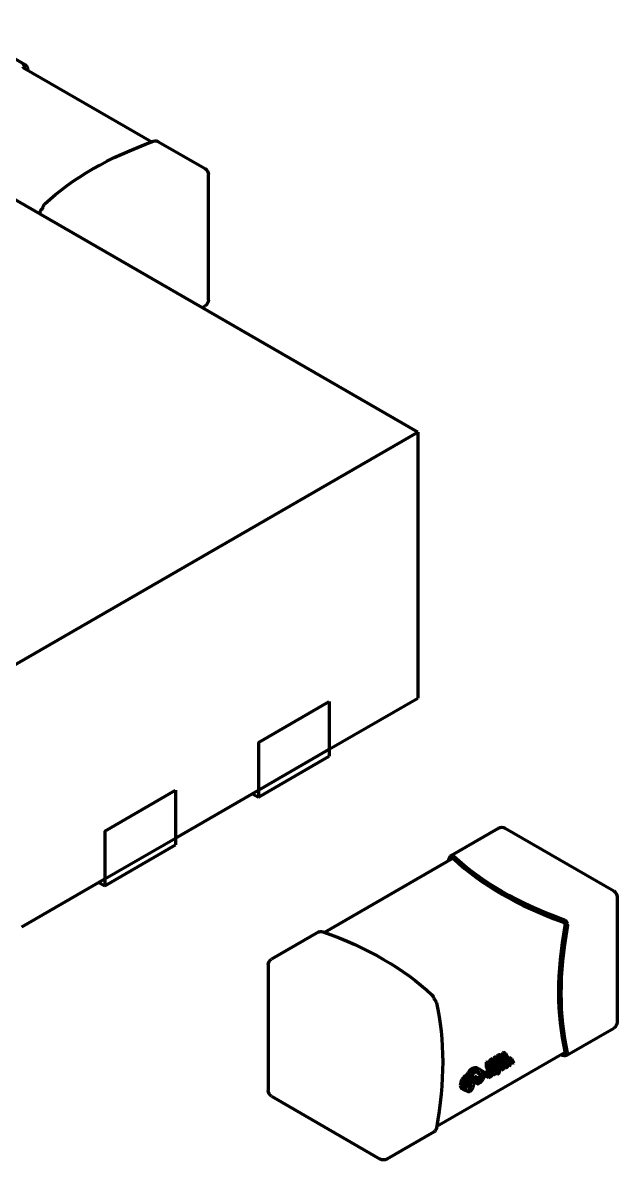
# Model space of a CAD drawing. Header units: millimetres. Extents: x 0 to 1189, y 0 to 841.
# Drawn here: x 662.431 to 664.209, y 243.049 to 246.452 of the extents above; entities that cross this region are included whole.
import ezdxf

# ---------------------------------------------------------------- set-up
doc = ezdxf.new("R2010")
doc.units = ezdxf.units.MM
doc.header["$LTSCALE"] = 0.75
doc.layers.add('Visible', color=7, linetype='Continuous', lineweight=70)

msp = doc.modelspace()

# ---------------------------------------------------------------- linework, layer by layer
at = {"layer": 'Visible', "extrusion": (0, 0.816497, 0.57735)}
for p, q in [((663.6129, 245.2272), (661.4916, 246.452)), ((662.4385, 246.3259), (662.2972, 246.4074)), ((662.4363, 246.3204), (662.4347, 246.3165)), ((662.4347, 246.3165), (662.8173, 246.0956)), ((662.4363, 246.3264), (662.435, 246.3271)), ((662.4363, 246.3204), (662.4363, 246.3264)), ((662.4385, 246.3259), (662.4363, 246.3204)), ((662.4363, 246.3204), (662.4415, 246.3234)), ((662.4402, 246.3241), (662.4415, 246.3234)), ((662.8325, 246.0976), (662.8312, 246.0984)), ((662.8348, 246.097), (662.9761, 246.0155)), ((662.9861, 245.6226), (662.9861, 245.9982)), ((662.4884, 245.8945), (662.4866, 245.8935)), ((662.4879, 245.8927), (662.4866, 245.8935)), ((662.4918, 245.9024), (662.4931, 245.9017)), ((662.4918, 245.9003), (662.4918, 245.9024)), ((662.9671, 245.6001), (662.9761, 245.6053)), ((661.4916, 244.0025), (663.6129, 245.2272)), ((663.6129, 245.2272), (663.6129, 244.4312)), ((663.3478, 244.2781), (663.6129, 244.4312)), ((663.1356, 244.2985), (663.3478, 244.421)), ((663.1356, 244.2985), (663.3478, 244.421)), ((663.3478, 244.421), (663.3478, 244.2781)), ((663.3478, 244.421), (663.3478, 244.2781)), ((663.1356, 244.2985), (663.1356, 244.1556)), ((663.1356, 244.2985), (663.1356, 244.1556)), ((663.1356, 244.1556), (663.3478, 244.2781)), ((663.1356, 244.1556), (663.3478, 244.2781)), ((663.3478, 244.2781), (663.3478, 244.2577)), ((663.1356, 244.1352), (663.3478, 244.2577)), ((662.676, 244.0331), (662.8881, 244.1556)), ((662.676, 244.0331), (662.8881, 244.1556)), ((662.8881, 244.1556), (662.8881, 244.0127)), ((662.8881, 244.0127), (663.1356, 244.1556)), ((662.8881, 244.1556), (662.8881, 244.0127)), ((663.1179, 244.1454), (663.1356, 244.1352)), ((663.1356, 244.1556), (663.1356, 244.1352)), ((662.676, 244.0331), (662.676, 243.8902)), ((662.676, 244.0331), (662.676, 243.8902)), ((663.7126, 243.9606), (663.8539, 244.0422)), ((663.8739, 244.0422), (664.1991, 243.8544)), ((662.676, 243.8902), (662.8881, 244.0127)), ((662.676, 243.8902), (662.8881, 244.0127)), ((662.676, 243.8698), (662.8881, 243.9923)), ((662.8881, 244.0127), (662.8881, 243.9923)), ((663.7097, 243.9581), (663.711, 243.9589)), ((663.7148, 243.9551), (663.7097, 243.9581)), ((663.7126, 243.9606), (663.7148, 243.9551)), ((663.7161, 243.9618), (663.7148, 243.9611)), ((663.7148, 243.9551), (663.7148, 243.9611)), ((663.7148, 243.9551), (663.7164, 243.9512)), ((663.7164, 243.9512), (663.3338, 243.7304)), ((662.4285, 243.7473), (662.676, 243.8902)), ((662.676, 243.8902), (662.676, 243.8698)), ((662.6583, 243.88), (662.676, 243.8698)), ((664.2091, 243.837), (664.2091, 243.4614)), ((664.0543, 243.7592), (664.0517, 243.7577)), ((664.0543, 243.7651), (664.0556, 243.7659)), ((664.0543, 243.7592), (664.0543, 243.7651)), ((664.0579, 243.7613), (664.0543, 243.7592)), ((664.0543, 243.7592), (664.0594, 243.7562)), ((664.0607, 243.7569), (664.0594, 243.7562)), ((663.3163, 243.7318), (663.1751, 243.6502)), ((663.32, 243.7331), (663.3187, 243.7324)), ((663.1651, 243.6329), (663.1651, 243.2573)), ((663.6581, 243.5364), (663.6594, 243.5371)), ((663.6594, 243.535), (663.6594, 243.5371)), ((663.6627, 243.5292), (663.6645, 243.5282)), ((663.6645, 243.5282), (663.6632, 243.5274)), ((664.0579, 243.3626), (664.1991, 243.4441)), ((664.0517, 243.3705), (663.6691, 243.1497)), ((663.8186, 243.3434), (663.8168, 243.3423)), ((663.8168, 243.3423), (663.8168, 243.3257)), ((663.8239, 243.3382), (663.8168, 243.3423)), ((663.8257, 243.3393), (663.8186, 243.3434)), ((663.8428, 243.3487), (663.8357, 243.3528)), ((663.846, 243.3592), (663.8386, 243.3549)), ((663.8386, 243.3549), (663.8386, 243.3512)), ((663.8457, 243.3508), (663.8386, 243.3549)), ((663.8386, 243.345), (663.8386, 243.3383)), ((663.8428, 243.3465), (663.8428, 243.3487)), ((663.8531, 243.3551), (663.8457, 243.3508)), ((663.8457, 243.3508), (663.8457, 243.3342)), ((663.8531, 243.3551), (663.846, 243.3592)), ((663.8475, 243.35), (663.8531, 243.3532)), ((663.8475, 243.3447), (663.8475, 243.35)), ((663.8527, 243.3476), (663.8475, 243.3447)), ((663.8475, 243.3428), (663.8527, 243.3457)), ((663.8475, 243.3372), (663.8475, 243.3428)), ((663.8534, 243.3406), (663.8475, 243.3372)), ((663.8527, 243.3476), (663.8481, 243.3503)), ((663.8534, 243.3406), (663.8486, 243.3434)), ((663.8532, 243.3633), (663.8491, 243.3609)), ((663.8491, 243.3609), (663.8491, 243.3574)), ((663.8561, 243.3568), (663.8491, 243.3609)), ((663.8491, 243.3508), (663.8491, 243.3497)), ((663.8561, 243.3402), (663.8496, 243.344)), ((663.8527, 243.3457), (663.8527, 243.3476)), ((663.8531, 243.3532), (663.8531, 243.3551)), ((663.8534, 243.3387), (663.8534, 243.3406)), ((663.8602, 243.3592), (663.8561, 243.3568)), ((663.8561, 243.3568), (663.8561, 243.3402)), ((663.8561, 243.3402), (663.8601, 243.3425)), ((663.864, 243.3432), (663.8566, 243.3389)), ((663.8602, 243.3573), (663.858, 243.356)), ((663.858, 243.356), (663.858, 243.3432)), ((663.858, 243.3432), (663.8601, 243.3444)), ((663.866, 243.36), (663.8589, 243.3641)), ((663.8711, 243.3391), (663.864, 243.3432)), ((663.867, 243.3713), (663.8642, 243.361)), ((663.8686, 243.3475), (663.8661, 243.3489)), ((663.869, 243.3724), (663.867, 243.3713)), ((663.8741, 243.3672), (663.867, 243.3713)), ((663.8712, 243.3473), (663.8671, 243.345)), ((663.8671, 243.345), (663.8671, 243.3415)), ((663.8741, 243.3409), (663.8671, 243.345)), ((663.8741, 243.3672), (663.8686, 243.3475)), ((663.8686, 243.3475), (663.8707, 243.3486)), ((663.8761, 243.3684), (663.869, 243.3724)), ((663.8707, 243.3486), (663.8721, 243.354)), ((663.8721, 243.354), (663.8781, 243.3574)), ((663.8748, 243.3643), (663.8727, 243.3562)), ((663.8727, 243.3562), (663.8775, 243.359)), ((663.8775, 243.359), (663.8739, 243.361)), ((663.8761, 243.3684), (663.8741, 243.3672)), ((663.8782, 243.3433), (663.8741, 243.3409)), ((663.8741, 243.3409), (663.8741, 243.3243)), ((663.8751, 243.3657), (663.875, 243.3656)), ((663.8775, 243.359), (663.8753, 243.3646)), ((663.8795, 243.3537), (663.8756, 243.356)), ((663.8782, 243.3413), (663.876, 243.3401)), ((663.876, 243.3401), (663.876, 243.3273)), ((663.8816, 243.3549), (663.8761, 243.3684)), ((663.884, 243.344), (663.8769, 243.3481)), ((663.8781, 243.3574), (663.8795, 243.3537)), ((663.8795, 243.3537), (663.8816, 243.3549)), ((663.885, 243.3554), (663.8822, 243.3451)), ((663.887, 243.3565), (663.885, 243.3554)), ((663.8921, 243.3513), (663.885, 243.3554)), ((663.8921, 243.3513), (663.8866, 243.3315)), ((663.8941, 243.3524), (663.887, 243.3565)), ((663.8901, 243.338), (663.8961, 243.3415)), ((663.8928, 243.3484), (663.8907, 243.3402)), ((663.8907, 243.3402), (663.8955, 243.343)), ((663.8955, 243.343), (663.8919, 243.3451)), ((663.8941, 243.3524), (663.8921, 243.3513)), ((663.8931, 243.3497), (663.893, 243.3497)), ((663.8955, 243.343), (663.8933, 243.3487)), ((663.8975, 243.3378), (663.8936, 243.3401)), ((663.8996, 243.339), (663.8941, 243.3524)), ((663.8961, 243.3415), (663.8975, 243.3378)), ((664.0543, 243.3672), (664.0517, 243.3705)), ((664.0594, 243.3642), (664.0543, 243.3672)), ((664.0543, 243.3613), (664.0543, 243.3672)), ((664.0543, 243.3672), (664.0579, 243.3626)), ((664.0556, 243.362), (664.0543, 243.3613)), ((664.0594, 243.3642), (664.0607, 243.365)), ((663.7964, 243.3207), (663.7894, 243.3248)), ((663.7969, 243.3053), (663.7899, 243.3094)), ((663.7972, 243.3203), (663.7901, 243.3244)), ((663.8079, 243.3138), (663.8008, 243.3179)), ((663.8239, 243.3216), (663.8168, 243.3257)), ((663.8242, 243.3202), (663.8168, 243.3159)), ((663.8168, 243.3159), (663.8168, 243.2993)), ((663.8239, 243.3119), (663.8168, 243.3159)), ((663.8257, 243.3393), (663.8239, 243.3382)), ((663.8239, 243.3382), (663.8239, 243.3216)), ((663.8239, 243.3216), (663.8314, 243.326)), ((663.8313, 243.3161), (663.8239, 243.3119)), ((663.8239, 243.3119), (663.8239, 243.2953)), ((663.8313, 243.3161), (663.8242, 243.3202)), ((663.8257, 243.3246), (663.8257, 243.3393)), ((663.8314, 243.3279), (663.8257, 243.3312)), ((663.8314, 243.3279), (663.8257, 243.3246)), ((663.8257, 243.311), (663.8313, 243.3142)), ((663.8257, 243.3057), (663.8257, 243.311)), ((663.8309, 243.3087), (663.8257, 243.3057)), ((663.8257, 243.3038), (663.8309, 243.3068)), ((663.8309, 243.3087), (663.8263, 243.3113)), ((663.834, 243.3293), (663.8269, 243.3334)), ((663.8343, 243.3103), (663.8294, 243.3132)), ((663.8309, 243.3068), (663.8309, 243.3087)), ((663.8343, 243.3123), (663.8311, 243.3142)), ((663.8313, 243.3142), (663.8313, 243.3161)), ((663.8314, 243.326), (663.8314, 243.3279)), ((663.8406, 243.316), (663.8335, 243.3201)), ((663.8343, 243.3123), (663.8343, 243.3103)), ((663.8428, 243.3353), (663.8357, 243.3394)), ((663.8398, 243.312), (663.8367, 243.3097)), ((663.8398, 243.312), (663.8373, 243.3134)), ((663.8398, 243.3104), (663.8374, 243.3086)), ((663.8447, 243.3139), (663.8376, 243.3179)), ((663.8457, 243.3342), (663.8386, 243.3383)), ((663.8397, 243.3063), (663.8398, 243.3063)), ((663.8398, 243.3093), (663.8398, 243.3104)), ((663.8398, 243.3063), (663.8398, 243.3044)), ((663.8416, 243.3055), (663.8416, 243.3131)), ((663.844, 243.3095), (663.8416, 243.3109)), ((663.844, 243.3073), (663.8416, 243.3087)), ((663.8428, 243.3332), (663.8428, 243.3353)), ((663.8505, 243.3222), (663.8434, 243.3263)), ((663.844, 243.3095), (663.844, 243.3073)), ((663.8468, 243.3285), (663.8448, 243.3274)), ((663.8448, 243.3274), (663.8459, 243.3249)), ((663.8519, 243.3233), (663.8448, 243.3274)), ((663.8457, 243.3342), (663.8534, 243.3387)), ((663.8503, 243.3158), (663.8463, 243.3181)), ((663.8539, 243.3245), (663.8468, 243.3285)), ((663.8491, 243.3129), (663.8475, 243.3138)), ((663.8523, 243.3062), (663.8477, 243.3088)), ((663.8481, 243.3197), (663.8488, 243.3179)), ((663.8488, 243.3179), (663.8485, 243.3168)), ((663.8559, 243.3138), (663.8488, 243.3179)), ((663.8523, 243.3081), (663.849, 243.31)), ((663.8505, 243.3202), (663.8505, 243.3222)), ((663.8528, 243.332), (663.8512, 243.326)), ((663.8539, 243.3245), (663.8519, 243.3233)), ((663.8519, 243.3233), (663.8559, 243.3138)), ((663.8523, 243.3081), (663.8523, 243.3062)), ((663.8547, 243.3331), (663.8528, 243.332)), ((663.8599, 243.3279), (663.8528, 243.332)), ((663.8566, 243.3171), (663.8539, 243.3245)), ((663.8617, 243.329), (663.8547, 243.3331)), ((663.8559, 243.3138), (663.8551, 243.3112)), ((663.8571, 243.3174), (663.8563, 243.3178)), ((663.8566, 243.3389), (663.8566, 243.332)), ((663.8637, 243.3349), (663.8566, 243.3389)), ((663.8568, 243.3162), (663.8566, 243.3171)), ((663.8568, 243.3163), (663.8568, 243.3163)), ((663.8568, 243.3163), (663.8568, 243.3162)), ((663.8571, 243.3127), (663.8617, 243.329)), ((663.8599, 243.3279), (663.8571, 243.3174)), ((663.8637, 243.3183), (663.8594, 243.3207)), ((663.8617, 243.329), (663.8599, 243.3279)), ((663.8711, 243.3391), (663.8637, 243.3349)), ((663.8637, 243.3349), (663.8637, 243.3183)), ((663.8637, 243.3183), (663.8714, 243.3227)), ((663.8655, 243.334), (663.8711, 243.3372)), ((663.8655, 243.3287), (663.8655, 243.334)), ((663.8707, 243.3317), (663.8655, 243.3287)), ((663.8655, 243.3268), (663.8707, 243.3298)), ((663.8655, 243.3212), (663.8655, 243.3268)), ((663.8714, 243.3246), (663.8655, 243.3212)), ((663.8707, 243.3317), (663.8661, 243.3343)), ((663.8714, 243.3246), (663.8666, 243.3274)), ((663.8671, 243.3349), (663.8671, 243.3338)), ((663.8741, 243.3243), (663.8677, 243.328)), ((663.8707, 243.3298), (663.8707, 243.3317)), ((663.8711, 243.3372), (663.8711, 243.3391)), ((663.8714, 243.3227), (663.8714, 243.3246)), ((663.8741, 243.3243), (663.8781, 243.3266)), ((663.876, 243.3273), (663.8781, 243.3285)), ((663.8866, 243.3315), (663.8841, 243.333)), ((663.8866, 243.3315), (663.8887, 243.3327)), ((663.8887, 243.3327), (663.8901, 243.338)), ((663.8975, 243.3378), (663.8996, 243.339)), ((663.7658, 243.2993), (663.7587, 243.3034)), ((663.7762, 243.2802), (663.7691, 243.2843)), ((663.7833, 243.3002), (663.7697, 243.284)), ((663.7904, 243.2961), (663.7767, 243.2799)), ((663.7793, 243.2746), (663.7936, 243.2916)), ((663.7793, 243.2735), (663.7793, 243.2746)), ((663.7904, 243.2961), (663.7833, 243.3002)), ((663.7909, 243.2773), (663.7846, 243.281)), ((663.7936, 243.2916), (663.7904, 243.2961)), ((663.7984, 243.2877), (663.7929, 243.2909)), ((663.793, 243.2774), (663.799, 243.2808)), ((663.7984, 243.2877), (663.7938, 243.285)), ((663.7969, 243.3053), (663.7978, 243.3058)), ((663.8239, 243.2953), (663.8168, 243.2993)), ((663.8239, 243.2953), (663.8316, 243.2997)), ((663.8257, 243.2982), (663.8257, 243.3038)), ((663.8316, 243.3016), (663.8257, 243.2982)), ((663.8316, 243.3016), (663.8268, 243.3044)), ((663.8341, 243.3019), (663.8283, 243.3053)), ((663.8316, 243.2997), (663.8316, 243.3016)), ((663.8398, 243.3044), (663.8391, 243.3049)), ((663.8398, 243.3044), (663.8416, 243.3055)), ((663.1751, 243.24), (663.5003, 243.0522)), ((663.7517, 243.2588), (663.7446, 243.2629)), ((663.7594, 243.2661), (663.7542, 243.2692)), ((663.7617, 243.255), (663.757, 243.2577)), ((663.6632, 243.1355), (663.6645, 243.1363)), ((663.6616, 243.1338), (663.5203, 243.0522))]:
    msp.add_line(p, q, dxfattribs=at)
at = {"layer": 'Visible', "extrusion": (-1e-16, 0, -1)}
for centre, radius, start, end in [((-662.9661, 245.9982), 0.02, 120, 180), ((-664.1891, 243.837), 0.02, 120, 180), ((-664.1891, 243.4614), 0.02, 180, 240), ((-663.8479, 243.3141), 0.00545, 58.9569, 92.306)]:
    msp.add_arc(centre, radius, start, end, dxfattribs=at)
at = {"layer": 'Visible', "extrusion": (-2e-16, 0, -1)}
msp.add_arc((-662.9661, 245.6226), 0.02, 180, 240, dxfattribs=at)
at = {"layer": 'Visible', "extrusion": (-2e-16, 1e-16, -1)}
msp.add_arc((-663.8639, 244.0248), 0.02, 60, 120, dxfattribs=at)
at = {"layer": 'Visible', "extrusion": (-1e-16, 1e-16, -1)}
for centre, radius, start, end in [((-663.1851, 243.6329), 0.02, 0, 60), ((-663.8479, 243.3122), 0.00135, 97.1478, 151.8933), ((-663.1851, 243.2573), 0.02, 300, 360)]:
    msp.add_arc(centre, radius, start, end, dxfattribs=at)
at = {"layer": 'Visible', "extrusion": (1e-16, -2e-16, -1)}
msp.add_arc((-663.8533, 243.3115), 0.00306, 240.3583, 263.0933, dxfattribs=at)
at = {"layer": 'Visible'}
msp.add_arc((663.8669, 243.3194), 0.0119, 192.3988, 197.174, dxfattribs=at)
at = {"layer": 'Visible', "extrusion": (-2e-16, -1e-16, -1)}
msp.add_arc((-663.5103, 243.0695), 0.02, 240, 300, dxfattribs=at)
at = {"layer": 'Visible', "extrusion": (0, -3e-16, -1)}
for centre, major_axis, ratio, start_param, end_param in [((662.4307, 246.3074), (0.0073, 0.0187), 0.422145, -0.723206, -0.198159), ((663.6542, 243.5282), (-0.0128, 0.0152), 0.419376, 1.381616, 1.647998), ((663.2345, 243.4205), (-0.6146, 0.1081), 0.060863, 3.130888, 3.214066)]:
    msp.add_ellipse(centre, major_axis=major_axis, ratio=ratio, start_param=start_param, end_param=end_param, dxfattribs=at)
at = {"layer": 'Visible', "extrusion": (-1e-16, -2e-16, -1)}
for centre, major_axis, ratio, start_param, end_param in [((662.4309, 246.307), (0.005, 0.0199), 0.693086, -0.067069, 0.193879), ((663.7204, 243.9421), (-0.0054, 0.0195), 0.702697, -0.967828, -0.442807), ((664.0454, 243.754), (-0.0049, 0.0199), 0.689397, 1.108266, 1.369214), ((663.3284, 243.7158), (-0.0142, 0.0144), 0.702732, 0.442823, 0.967864), ((663.2504, 242.1522), (0.5887, 1.1618), 0.02399, -0.036746, 0.047307), ((663.6543, 243.1518), (-0.0067, 0.0183), 0.429783, 2.800315, 3.067194)]:
    msp.add_ellipse(centre, major_axis=major_axis, ratio=ratio, start_param=start_param, end_param=end_param, dxfattribs=at)
at = {"layer": 'Visible'}
for centre, major_axis, ratio, start_param, end_param in [((661.5801, 246.6187), (1, 0), 0.57735, -0.543032, -0.535484), ((664.571, 244.2534), (-1, 0), 0.57735, 0.535484, 0.543032), ((664.571, 244.2616), (1, 0), 0.57735, 3.694913, 4.159068), ((664.571, 244.2534), (1, 0), 0.57735, 3.694913, 4.159068), ((664.7407, 243.9595), (0.5, 0.866), 0.57735, 2.124117, 2.588272), ((664.7407, 243.9595), (0.5, 0.866), 0.57735, 2.106281, 2.113829), ((664.571, 244.2534), (-1, 0), 0.57735, 1.027764, 1.035312), ((664.7478, 243.9554), (0.5, 0.866), 0.57735, 2.124117, 2.588272), ((663.7515, 243.2245), (0.0856, 0.128), 0.10688, 0.083651, 0.21374), ((663.7586, 243.2204), (0.0856, 0.128), 0.10688, 0.083651, 0.21374), ((663.3931, 243.5096), (-0.4651, 0.1548), 0.148428, 3.131282, 3.163793), ((663.4114, 243.7318), (-0.4518, 0.3848), 0.137428, 3.092754, 3.16597), ((663.0803, 244.3408), (-0.7816, 0.9971), 0.108906, 3.126111, 3.182791), ((663.17, 241.8817), (0.6945, 1.4763), 0.038716, 0.001766, 0.055631), ((663.5765, 242.9068), (0.2881, 0.4511), 0.060123, -0.093859, 0.010586), ((663.4002, 243.5055), (-0.4651, 0.1548), 0.148428, 3.109695, 3.190956), ((662.2473, 243.5548), (-1.6204, 0.201), 0.090582, 3.101085, 3.152828), ((663.4112, 243.4937), (-0.4651, 0.1548), 0.148428, 3.131282, 3.163793), ((663.188, 241.8658), (0.6945, 1.4763), 0.038716, 0.001766, 0.055631), ((663.5945, 242.8909), (0.2881, 0.4511), 0.060123, -0.093859, 0.010586), ((664.7407, 243.9595), (0.5, 0.866), 0.57735, 2.59856, 2.606108), ((663.7785, 243.2839), (0.0117, 0.0415), 0.5992, 0.551984, 1.031967), ((663.7856, 243.2798), (0.0117, 0.0415), 0.5992, 0.551984, 1.031967), ((663.7763, 243.2974), (0.0138, 0.027), 0.597509, 0.041578, 0.744348), ((663.7833, 243.2933), (0.0138, 0.027), 0.597509, 0.041578, 0.744348), ((663.7757, 243.3035), (0.0178, 0.0178), 0.653012, 0.274168, 0.32048), ((663.7827, 243.2994), (0.0156, 0.0201), 0.643041, -0.367414, 0.137649), ((663.7915, 243.3019), (0.0093, 0.016), 0.612508, 0.002195, 0.126996), ((663.7986, 243.2978), (0.0093, 0.016), 0.612508, -0.796252, 0.507689), ((664.447, 244.1904), (0.6203, 0.8568), 0.053909, 3.116559, 3.144314), ((664.4541, 244.1863), (0.6203, 0.8568), 0.053909, 3.067268, 3.144314), ((663.8707, 243.295), (-0.0354, 0.0112), 0.302444, -0.069013, 0.095161), ((663.6942, 243.52), (-0.1427, 0.2175), 0.155184, 3.13274, 3.251537), ((663.8832, 243.375), (0.0457, 0.057), 0.128329, 2.982917, 3.131669), ((663.8039, 243.3637), (-0.033, 0.0594), 0.256377, 3.145742, 3.30291), ((663.8903, 243.3709), (0.0457, 0.057), 0.128329, 2.982917, 3.131669), ((664.0342, 243.7673), (0.1912, 0.4598), 0.07098, 3.171107, 3.234111), ((663.7624, 243.3777), (-0.0872, 0.067), 0.284169, 3.024748, 3.15113), ((663.7392, 243.316), (-0.1118, 0.0019), 0.202583, 3.001005, 3.145087), ((663.6971, 243.1302), (0.1533, 0.1855), 0.070102, -0.084618, 0.003932), ((663.4294, 243.7158), (-0.4518, 0.3848), 0.137428, 3.092754, 3.16597), ((663.0983, 244.3249), (-0.7816, 0.9971), 0.108906, 3.126111, 3.182791), ((663.4182, 243.4896), (-0.4651, 0.1548), 0.148428, 3.109695, 3.190956), ((662.2653, 243.5389), (-1.6204, 0.201), 0.090582, 3.101085, 3.152828), ((663.7559, 243.2829), (0.0113, 0.0201), 0.578117, 1.549864, 2.341659), ((663.7565, 243.2833), (0.0118, 0.0205), 0.57735, 2.359031, 3.09025), ((663.757, 243.2807), (0.0114, 0.0229), 0.597342, 0.733899, 1.46849), ((663.763, 243.2788), (0.0113, 0.0201), 0.578117, 1.549864, 2.341659), ((663.7641, 243.2766), (0.0114, 0.0229), 0.597342, 0.733899, 1.46849), ((663.7614, 243.2721), (0.007, 0.0122), 0.5488, 0.758218, 1.807409), ((663.7685, 243.268), (0.007, 0.0122), 0.5488, 0.758218, 2.023662), ((663.7616, 243.2715), (0.0075, 0.0128), 0.558603, 0.004078, 0.778063), ((663.7687, 243.2674), (0.0075, 0.0128), 0.558603, -0.069745, 0.778063), ((663.7967, 243.2996), (0.0096, 0.0207), 0.609824, 3.934746, 4.606017), ((663.7978, 243.2966), (0.0101, 0.0175), 0.57735, -1.529611, -0.782558), ((664.0882, 243.8402), (0.254, 0.5383), 0.047794, 3.14142, 3.210411), ((663.8757, 243.389), (0.04, 0.085), 0.092397, 3.142828, 3.273801), ((663.7635, 243.2792), (0.0118, 0.0205), 0.57735, 2.359031, 3.09025), ((663.7949, 243.3573), (0.0424, 0.0989), 0.273303, 3.087928, 3.357867), ((663.7689, 243.2671), (0.0073, 0.0121), 0.5811, 2.682544, 3.95381)]:
    msp.add_ellipse(centre, major_axis=major_axis, ratio=ratio, start_param=start_param, end_param=end_param, dxfattribs=at)
at = {"layer": 'Visible', "extrusion": (-2e-16, 0, -1)}
for centre, major_axis, ratio, start_param, end_param in [((662.4312, 246.3079), (0.0067, 0.0183), 0.429699, 0.074382, 0.341206), ((664.3942, 244.1596), (0.5, 0.866), 0.57735, 4.153054, 4.159069)]:
    msp.add_ellipse(centre, major_axis=major_axis, ratio=ratio, start_param=start_param, end_param=end_param, dxfattribs=at)
at = {"layer": 'Visible', "extrusion": (1e-16, -1e-16, -1)}
msp.add_ellipse((662.4307, 246.3074), major_axis=(0.0054, 0.0195), ratio=0.702672, start_param=0.442456, end_param=0.967322, dxfattribs=at)
at = {"layer": 'Visible', "extrusion": (0, -2e-16, -1)}
for centre, major_axis, start_param, end_param in [((661.7569, 246.5248), (-0.5, 0.866), 2.124117, 2.130132), ((662.8032, 243.241), (-1, 0), 2.124117, 2.588272), ((664.571, 243.8534), (-1, 0), -1.017476, -1.011461)]:
    msp.add_ellipse(centre, major_axis=major_axis, ratio=0.57735, start_param=start_param, end_param=end_param, dxfattribs=at)
at = {"layer": 'Visible', "extrusion": (-1e-16, -3e-16, -1)}
for centre, major_axis, ratio, start_param, end_param in [((663.3479, 245.6063), (1, 0), 0.57735, 3.694913, 4.159068), ((664.046, 243.3779), (-0.0141, 0.0136), 0.708916, 3.075029, 3.341908), ((664.0458, 243.3786), (-0.0125, 0.0157), 0.422135, 2.418348, 2.943406)]:
    msp.add_ellipse(centre, major_axis=major_axis, ratio=ratio, start_param=start_param, end_param=end_param, dxfattribs=at)
at = {"layer": 'Visible', "extrusion": (-3e-16, -2e-16, -1)}
for centre, major_axis, ratio, start_param, end_param in [((662.8227, 246.0811), (0.0142, 0.0144), 0.702673, -0.967249, -0.442404), ((664.0455, 243.3786), (-0.0129, 0.0157), 0.422665, 3.21156, 3.472967)]:
    msp.add_ellipse(centre, major_axis=major_axis, ratio=ratio, start_param=start_param, end_param=end_param, dxfattribs=at)
at = {"layer": 'Visible', "extrusion": (3e-16, -7e-16, -1)}
msp.add_ellipse((662.8228, 246.0817), major_axis=(0.0125, 0.015), ratio=0.429031, start_param=-0.340551, end_param=-0.074169, dxfattribs=at)
at = {"layer": 'Visible', "extrusion": (2e-16, -3e-16, -1)}
msp.add_ellipse((662.4973, 245.8932), major_axis=(0.0131, 0.0154), ratio=0.43958, start_param=3.84743, end_param=4.372488, dxfattribs=at)
at = {"layer": 'Visible', "extrusion": (3e-16, -2e-16, -1)}
msp.add_ellipse((662.4968, 245.8934), major_axis=(0.0067, 0.0187), ratio=0.418865, start_param=4.523538, end_param=4.790417, dxfattribs=at)
at = {"layer": 'Visible', "extrusion": (-2e-16, -2e-16, -1)}
for centre, major_axis, ratio, start_param, end_param in [((662.4971, 245.8932), (0.013, 0.0156), 0.428594, 4.643474, 4.904881), ((663.72, 243.9426), (-0.0048, 0.0191), 0.708266, -0.200468, 0.066189), ((664.0458, 243.7543), (-0.0146, 0.0142), 0.673428, 0.97475, 1.499797), ((664.0458, 243.7542), (-0.005, 0.0197), 0.673611, 1.642204, 2.16707)]:
    msp.add_ellipse(centre, major_axis=major_axis, ratio=ratio, start_param=start_param, end_param=end_param, dxfattribs=at)
at = {"layer": 'Visible', "extrusion": (-4e-16, -1e-16, -1)}
msp.add_ellipse((662.4974, 245.8933), major_axis=(0.0068, 0.019), ratio=0.439583, start_param=-1.230863, end_param=-0.705822, dxfattribs=at)
at = {"layer": 'Visible', "extrusion": (-4e-16, -2e-16, -1)}
for centre, major_axis, ratio, start_param, end_param in [((663.1711, 245.3001), (-0.5, 0.866), 0.57735, -0.560312, -0.55332), ((664.0458, 243.3786), (-0.0142, 0.0144), 0.702725, 3.584597, 4.109711), ((663.798, 243.2969), (0.00544, 0.00942), 0.590281, -0.799879, 0.799879), ((663.7909, 243.301), (0.00544, 0.00942), 0.590281, 0.689242, 0.799879)]:
    msp.add_ellipse(centre, major_axis=major_axis, ratio=ratio, start_param=start_param, end_param=end_param, dxfattribs=at)
at = {"layer": 'Visible', "extrusion": (-4e-16, -3e-16, -1)}
for centre, major_axis, ratio, start_param, end_param in [((663.7202, 243.942), (-0.007, 0.0189), 0.422603, -0.334083, -0.071915), ((663.6539, 243.5281), (-0.0069, 0.0191), 0.427072, 1.497468, 1.758806)]:
    msp.add_ellipse(centre, major_axis=major_axis, ratio=ratio, start_param=start_param, end_param=end_param, dxfattribs=at)
at = {"layer": 'Visible', "extrusion": (-3e-16, -3e-16, -1)}
for centre, major_axis, ratio, start_param, end_param in [((663.7205, 243.9421), (-0.0073, 0.0187), 0.422047, 0.19804, 0.722876), ((663.6538, 243.5279), (-0.0131, 0.0154), 0.439552, 1.910672, 2.435734)]:
    msp.add_ellipse(centre, major_axis=major_axis, ratio=ratio, start_param=start_param, end_param=end_param, dxfattribs=at)
at = {"layer": 'Visible', "extrusion": (-2e-16, -3e-16, -1)}
msp.add_ellipse((664.046, 243.7543), major_axis=(-0.0141, 0.0141), ratio=0.676682, start_param=1.747132, end_param=2.013342, dxfattribs=at)
at = {"layer": 'Visible', "extrusion": (-2e-16, -1e-16, -1)}
for centre, major_axis, ratio, start_param, end_param in [((663.3287, 243.7158), (-0.0129, 0.0157), 0.422665, 0.069967, 0.331375), ((663.6538, 243.1523), (-0.0054, 0.0195), 0.702697, 2.173764, 2.698786)]:
    msp.add_ellipse(centre, major_axis=major_axis, ratio=ratio, start_param=start_param, end_param=end_param, dxfattribs=at)
at = {"layer": 'Visible', "extrusion": (-1e-16, -1e-16, -1)}
for centre, major_axis, ratio, start_param, end_param in [((663.6537, 243.528), (-0.0068, 0.019), 0.439602, 0.705662, 1.230507), ((662.98, 242.9348), (0.5, 0.866), 0.57735, 0.55332, 1.017476), ((663.7597, 243.4458), (-0.073, 0.1093), 0.307644, 3.040498, 3.096173), ((663.7668, 243.4417), (-0.073, 0.1093), 0.307644, 3.040498, 3.16175)]:
    msp.add_ellipse(centre, major_axis=major_axis, ratio=ratio, start_param=start_param, end_param=end_param, dxfattribs=at)
at = {"layer": 'Visible', "extrusion": (-6e-16, 0, -1)}
msp.add_ellipse((664.0723, 243.9431), major_axis=(0.2364, 0.6117), ratio=0.05889, start_param=3.06865, end_param=3.154359, dxfattribs=at)
at = {"layer": 'Visible', "extrusion": (1e-16, -4e-16, -1)}
msp.add_ellipse((663.7637, 243.2792), major_axis=(0.0075, 0.0123), ratio=0.587598, start_param=2.763976, end_param=3.912721, dxfattribs=at)
at = {"layer": 'Visible', "extrusion": (1e-16, -3e-16, -1)}
for centre, end_param in [((663.7907, 243.3007), 2.112833), ((663.7978, 243.2966), 2.292028)]:
    msp.add_ellipse(centre, major_axis=(0.00557, 0.0098), ratio=0.580761, start_param=0.794638, end_param=end_param, dxfattribs=at)
at = {"layer": 'Visible'}
for points in [[(662.4309, 246.3153), (662.4323, 246.3166), (662.4337, 246.3171), (662.4347, 246.3165)], [(663.7164, 243.9512), (663.7174, 243.9518), (663.7188, 243.9514), (663.7202, 243.95)], [(664.0455, 243.7622), (664.0477, 243.7614), (664.05, 243.7598), (664.0517, 243.7577)], [(663.827, 243.346), (663.8259, 243.344), (663.8252, 243.3419), (663.825, 243.3397)], [(663.8323, 243.3515), (663.8302, 243.3503), (663.8284, 243.3485), (663.827, 243.346)], [(663.8341, 243.342), (663.8327, 243.3395), (663.832, 243.337), (663.832, 243.3343)], [(663.834, 243.3356), (663.834, 243.3377), (663.8345, 243.3396), (663.8355, 243.3414)], [(663.8394, 243.3475), (663.8373, 243.3462), (663.8355, 243.3444), (663.8341, 243.342)], [(663.8394, 243.3455), (663.8406, 243.3462), (663.8418, 243.3466), (663.8428, 243.3465)], [(663.8586, 243.3642), (663.8571, 243.3649), (663.8553, 243.3645), (663.8532, 243.3633)], [(663.8657, 243.3601), (663.8642, 243.3608), (663.8624, 243.3605), (663.8602, 243.3592)], [(663.8766, 243.3483), (663.8752, 243.3489), (663.8733, 243.3486), (663.8712, 243.3473)], [(663.8837, 243.3442), (663.8822, 243.3448), (663.8804, 243.3445), (663.8782, 243.3433)], [(663.8933, 243.3487), (663.8932, 243.3489), (663.8932, 243.3492), (663.8931, 243.3497)], [(663.7632, 243.3112), (663.7614, 243.3088), (663.76, 243.3062), (663.7587, 243.3034)], [(663.7703, 243.3071), (663.7685, 243.3047), (663.7671, 243.3021), (663.7658, 243.2993)], [(663.8354, 243.3316), (663.8344, 243.3323), (663.834, 243.3336), (663.834, 243.3356)], [(663.8379, 243.3155), (663.8365, 243.3147), (663.8353, 243.3137), (663.8343, 243.3123)], [(663.8343, 243.3103), (663.8353, 243.3118), (663.8365, 243.313), (663.8377, 243.3137)], [(663.8416, 243.3131), (663.8416, 243.3161), (663.8403, 243.3169), (663.8379, 243.3155)], [(663.8409, 243.3254), (663.8398, 243.3248), (663.8389, 243.3239), (663.8381, 243.3228)], [(663.848, 243.3213), (663.8469, 243.3207), (663.8459, 243.3198), (663.8452, 243.3188)], [(663.8463, 243.3159), (663.846, 243.3161), (663.8459, 243.3163), (663.8459, 243.3168)], [(663.8503, 243.3157), (663.8499, 243.316), (663.8492, 243.3161), (663.848, 243.3159)], [(663.7932, 243.2848), (663.7914, 243.2838), (663.79, 243.2813), (663.79, 243.2793)], [(663.79, 243.2793), (663.79, 243.2774), (663.7913, 243.2765), (663.793, 243.2774)]]:
    msp.add_open_spline(points, degree=3, dxfattribs=at)
at = {"layer": 'Visible', "extrusion": (-1.39936e-09, -3.28026e-11, -1)}
msp.add_open_spline([(664.0517, 243.7577), (664.0527, 243.7552), (664.053, 243.7524), (664.0525, 243.75)], degree=3, dxfattribs=at)
at = {"layer": 'Visible', "extrusion": (1.18206e-09, -8.91972e-11, -1)}
msp.add_open_spline([(664.0525, 243.3744), (664.053, 243.3725), (664.0527, 243.3711), (664.0517, 243.3705)], degree=3, dxfattribs=at)
at = {"layer": 'Visible', "extrusion": (-8.86561e-10, 1.02642e-09, 1)}
msp.add_open_spline([(663.8355, 243.3414), (663.8365, 243.3432), (663.8378, 243.3446), (663.8394, 243.3455)], degree=3, dxfattribs=at)
at = {"layer": 'Visible', "extrusion": (7.66932e-09, 1.2305e-08, 1)}
msp.add_open_spline([(663.8589, 243.3641), (663.8588, 243.3641), (663.8587, 243.3642), (663.8586, 243.3642)], degree=3, dxfattribs=at)
at = {"layer": 'Visible', "extrusion": (1.83459e-10, 0, -1)}
msp.add_open_spline([(663.8678, 243.3555), (663.8678, 243.358), (663.8671, 243.3595), (663.8657, 243.3601)], degree=3, dxfattribs=at)
at = {"layer": 'Visible', "extrusion": (-1.3343e-08, 2.59187e-09, -1)}
msp.add_open_spline([(663.875, 243.3656), (663.875, 243.3651), (663.8749, 243.3647), (663.8748, 243.3643)], degree=3, dxfattribs=at)
at = {"layer": 'Visible', "extrusion": (-2.67205e-08, -7.17192e-09, 1)}
msp.add_open_spline([(663.8753, 243.3646), (663.8752, 243.3648), (663.8752, 243.3652), (663.8751, 243.3657)], degree=3, dxfattribs=at)
at = {"layer": 'Visible', "extrusion": (-1.56323e-08, -2.80545e-08, 1)}
msp.add_open_spline([(663.8769, 243.3481), (663.8768, 243.3482), (663.8767, 243.3482), (663.8766, 243.3483)], degree=3, dxfattribs=at)
at = {"layer": 'Visible', "extrusion": (-2.59057e-10, -2.30885e-11, -1)}
msp.add_open_spline([(663.8858, 243.3396), (663.8858, 243.342), (663.8851, 243.3436), (663.8837, 243.3442)], degree=3, dxfattribs=at)
at = {"layer": 'Visible', "extrusion": (3.19984e-08, -5.22694e-09, -1)}
msp.add_open_spline([(663.893, 243.3497), (663.893, 243.3491), (663.8929, 243.3487), (663.8928, 243.3484)], degree=3, dxfattribs=at)
at = {"layer": 'Visible'}
for points, knots in [([(663.7689, 243.2925), (663.7694, 243.2945), (663.7701, 243.2964), (663.7719, 243.3003), (663.773, 243.3021), (663.7754, 243.3055), (663.7767, 243.307), (663.7796, 243.3097), (663.7811, 243.3109), (663.7826, 243.3118)], [-0.002556879, -0.002556879, -0.002556879, -0.002556879, -0.001912927, -0.001912927, -0.001277158, -0.001277158, -0.000652609, -0.000652609, 0, 0, 0, 0]), ([(663.7826, 243.3118), (663.7844, 243.3128), (663.7862, 243.3134), (663.7894, 243.3139), (663.7909, 243.3137), (663.7935, 243.3125), (663.7946, 243.3115), (663.7962, 243.3089), (663.7967, 243.3072), (663.7969, 243.3053)], [-0.002979833, -0.002979833, -0.002979833, -0.002979833, -0.002222899, -0.002222899, -0.001491013, -0.001491013, -0.000753895, -0.000753895, 0, 0, 0, 0]), ([(663.7533, 243.2735), (663.7533, 243.275), (663.7535, 243.2767), (663.7546, 243.2801), (663.7553, 243.2819), (663.7572, 243.2852), (663.7584, 243.2867), (663.7609, 243.2894), (663.7622, 243.2904), (663.7635, 243.2912)], [-0.002282958, -0.002282958, -0.002282958, -0.002282958, -0.001717514, -0.001717514, -0.001141479, -0.001141479, -0.000565444, -0.000565444, 0, 0, 0, 0]), ([(663.7689, 243.272), (663.7668, 243.2708), (663.7649, 243.2677), (663.7649, 243.2625), (663.7668, 243.2615), (663.7689, 243.2628)], [2, 2, 2, 2, 3, 3, 4, 4, 4, 4])]:
    msp.add_open_spline(points, degree=3, knots=knots, dxfattribs=at)
at = {"layer": 'Visible', "extrusion": (-1.35274e-09, -2.79213e-10, -1)}
msp.add_open_spline([(663.7886, 243.3137), (663.7893, 243.3125), (663.7897, 243.311), (663.7899, 243.3094)], degree=3, dxfattribs=at)
at = {"layer": 'Visible', "extrusion": (-5.14412e-09, 4.26252e-09, 1)}
msp.add_open_spline([(663.828, 243.3124), (663.8276, 243.3119), (663.8273, 243.3114), (663.827, 243.3109)], degree=3, dxfattribs=at)
at = {"layer": 'Visible', "extrusion": (-5.49132e-09, 8.2383e-09, 1)}
msp.add_open_spline([(663.8308, 243.3196), (663.8299, 243.3191), (663.8292, 243.3185), (663.8284, 243.3178)], degree=3, dxfattribs=at)
at = {"layer": 'Visible', "extrusion": (4.62548e-10, -2.70029e-09, 1)}
msp.add_open_spline([(663.8335, 243.3201), (663.8329, 243.3204), (663.832, 243.3203), (663.8308, 243.3196)], degree=3, dxfattribs=at)
at = {"layer": 'Visible', "extrusion": (-1.04273e-09, 6.67001e-10, 1)}
msp.add_open_spline([(663.8367, 243.3097), (663.8344, 243.3081), (663.8333, 243.3061), (663.8333, 243.3039)], degree=3, dxfattribs=at)
at = {"layer": 'Visible', "extrusion": (-1.45481e-10, -3.44646e-11, -1)}
msp.add_open_spline([(663.8339, 243.3294), (663.8351, 243.3286), (663.8368, 243.3288), (663.8388, 243.33)], degree=3, dxfattribs=at)
at = {"layer": 'Visible', "extrusion": (2.08531e-09, -2.38761e-09, 1)}
msp.add_open_spline([(663.8374, 243.3086), (663.8365, 243.308), (663.8359, 243.3074), (663.8356, 243.3069)], degree=3, dxfattribs=at)
at = {"layer": 'Visible', "extrusion": (1.53911e-09, -3.77981e-10, 1)}
msp.add_open_spline([(663.8381, 243.3228), (663.8373, 243.3218), (663.8369, 243.3207), (663.8369, 243.3196)], degree=3, dxfattribs=at)
at = {"layer": 'Visible', "extrusion": (8.26842e-08, 1.04431e-07, -1)}
msp.add_open_spline([(663.8375, 243.3181), (663.8375, 243.318), (663.8376, 243.318), (663.8376, 243.3179)], degree=3, dxfattribs=at)
at = {"layer": 'Visible', "extrusion": (3.79339e-10, -1.83916e-10, -1)}
msp.add_open_spline([(663.8388, 243.33), (663.8404, 243.3309), (663.8417, 243.332), (663.8428, 243.3332)], degree=3, dxfattribs=at)
at = {"layer": 'Visible', "extrusion": (-1.09489e-09, 1.16446e-10, -1)}
msp.add_open_spline([(663.839, 243.3064), (663.8395, 243.3073), (663.8398, 243.3083), (663.8398, 243.3093)], degree=3, dxfattribs=at)
at = {"layer": 'Visible', "extrusion": (-7.52947e-10, 1.43845e-09, 1)}
msp.add_open_spline([(663.8434, 243.3263), (663.8426, 243.3262), (663.8418, 243.3259), (663.8409, 243.3254)], degree=3, dxfattribs=at)
at = {"layer": 'Visible', "extrusion": (-1.64117e-09, 4.85976e-10, 1)}
msp.add_open_spline([(663.8452, 243.3188), (663.8444, 243.3177), (663.844, 243.3166), (663.844, 243.3156)], degree=3, dxfattribs=at)
at = {"layer": 'Visible', "extrusion": (2.8655e-10, -1.70526e-09, -1)}
msp.add_open_spline([(663.847, 243.31), (663.8459, 243.3094), (663.8449, 243.3092), (663.844, 243.3095)], degree=3, dxfattribs=at)
at = {"layer": 'Visible', "extrusion": (3.18187e-10, 3.79418e-09, -1)}
msp.add_open_spline([(663.8445, 243.314), (663.8449, 243.3137), (663.8456, 243.3136), (663.8467, 243.3137)], degree=3, dxfattribs=at)
at = {"layer": 'Visible', "extrusion": (3.18447e-09, -1.06997e-09, 1)}
msp.add_open_spline([(663.8459, 243.3168), (663.8459, 243.3173), (663.8461, 243.3178), (663.8464, 243.3183)], degree=3, dxfattribs=at)
at = {"layer": 'Visible', "extrusion": (6.01415e-10, -3.25751e-09, -1)}
msp.add_open_spline([(663.848, 243.3159), (663.8471, 243.3158), (663.8465, 243.3158), (663.8463, 243.3159)], degree=3, dxfattribs=at)
at = {"layer": 'Visible', "extrusion": (2.36743e-09, -2.25885e-09, 1)}
msp.add_open_spline([(663.8464, 243.3183), (663.8468, 243.3188), (663.8473, 243.3192), (663.8478, 243.3196)], degree=3, dxfattribs=at)
at = {"layer": 'Visible', "extrusion": (1.35347e-10, 5.17057e-09, 1)}
msp.add_open_spline([(663.8467, 243.3137), (663.8477, 243.3138), (663.8483, 243.3138), (663.8486, 243.3137)], degree=3, dxfattribs=at)
at = {"layer": 'Visible', "extrusion": (-2.44249e-09, 6.11781e-09, 1)}
msp.add_open_spline([(663.8505, 243.3222), (663.8497, 243.3221), (663.8489, 243.3218), (663.848, 243.3213)], degree=3, dxfattribs=at)
at = {"layer": 'Visible', "extrusion": (4.11089e-09, -9.07997e-09, -1)}
msp.add_open_spline([(663.8523, 243.3062), (663.8526, 243.3063), (663.853, 243.3065), (663.8534, 243.3067)], degree=3, dxfattribs=at)
at = {"layer": 'Visible', "extrusion": (8.41901e-10, -5.46699e-10, -1)}
msp.add_open_spline([(663.8551, 243.3112), (663.8547, 243.3098), (663.8541, 243.3089), (663.8533, 243.3084)], degree=3, dxfattribs=at)
at = {"layer": 'Visible', "extrusion": (4.10436e-10, -3.98745e-10, -1)}
msp.add_open_spline([(663.8534, 243.3067), (663.855, 243.3077), (663.8562, 243.3096), (663.8571, 243.3127)], degree=3, dxfattribs=at)
at = {"layer": 'Visible', "extrusion": (2.44963e-09, -5.08544e-09, 1)}
msp.add_open_spline([(663.7587, 243.3034), (663.7579, 243.3031), (663.7572, 243.3028), (663.7563, 243.3023)], degree=3, dxfattribs=at)
at = {"layer": 'Visible', "extrusion": (2.25854e-10, -1.23375e-09, 1)}
msp.add_open_spline([(663.7658, 243.2993), (663.7649, 243.299), (663.7642, 243.2987), (663.7634, 243.2982)], degree=3, dxfattribs=at)
at = {"layer": 'Visible', "extrusion": (-1.70684e-10, 1.30924e-09, 1)}
msp.add_open_spline([(663.7635, 243.2912), (663.7655, 243.2923), (663.7674, 243.2927), (663.7689, 243.2925)], degree=3, dxfattribs=at)
at = {"layer": 'Visible', "extrusion": (-5.38712e-11, -2.4689e-11, -1)}
msp.add_open_spline([(663.7689, 243.2628), (663.7731, 243.2652), (663.7731, 243.2744), (663.7689, 243.272)], degree=3, dxfattribs=at)
at = {"layer": 'Visible', "extrusion": (8.08645e-11, -4.66872e-11, -1)}
msp.add_open_spline([(663.769, 243.2558), (663.7704, 243.2565), (663.7717, 243.2576), (663.7742, 243.2602), (663.7753, 243.2617), (663.7772, 243.2651), (663.778, 243.2668), (663.779, 243.2703), (663.7793, 243.2719), (663.7793, 243.2735)], degree=3, knots=[-0.002282958, -0.002282958, -0.002282958, -0.002282958, -0.001717514, -0.001717514, -0.001141479, -0.001141479, -0.000565444, -0.000565444, 0, 0, 0, 0], dxfattribs=at)
at = {"layer": 'Visible', "extrusion": (8.89523e-09, -2.40733e-08, -1)}
msp.add_open_spline([(663.7938, 243.285), (663.7936, 243.2849), (663.7934, 243.2849), (663.7932, 243.2848)], degree=3, dxfattribs=at)
at = {"layer": 'Visible', "extrusion": (1.93442e-09, 1.01774e-09, 1)}
msp.add_open_spline([(663.8333, 243.3039), (663.8333, 243.3028), (663.8336, 243.3022), (663.8342, 243.3019)], degree=3, dxfattribs=at)
at = {"layer": 'Visible', "extrusion": (2.15923e-09, 8.31244e-10, 1)}
msp.add_open_spline([(663.8351, 243.3051), (663.8351, 243.3046), (663.8353, 243.3042), (663.8357, 243.304)], degree=3, dxfattribs=at)

doc.saveas('drawing.dxf')
